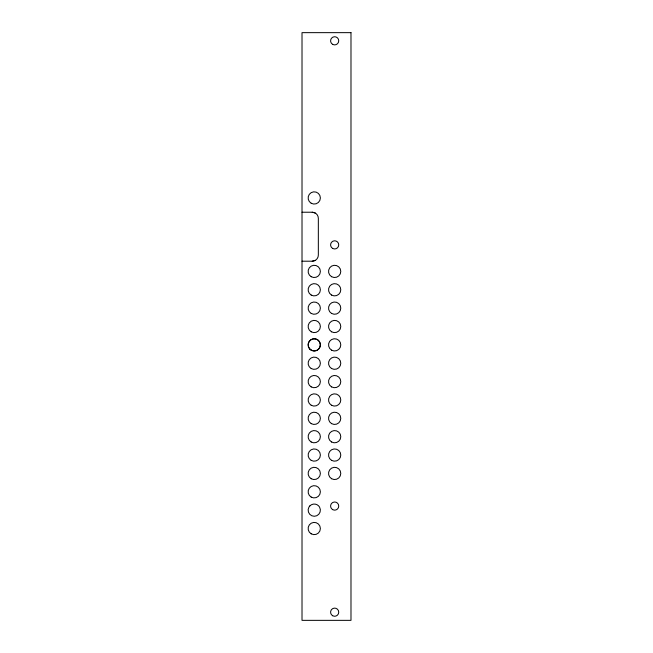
<?xml version="1.0" encoding="UTF-8"?>
<svg xmlns="http://www.w3.org/2000/svg" width="653" height="653" viewBox="0 0 653 653"><rect width="100%" height="100%" fill="white"/><g stroke="black" fill="none" stroke-linecap="round" stroke-linejoin="round"><path stroke-width="0.98" d="M315.277 260.384L312.216 261.2L302.012 261.2M302.012 212.225L312.216 212.225L315.277 213.041M312.216 212.225A6.122 6.122 0 0 1 318.338 218.347L318.338 255.078A6.122 6.122 0 0 1 312.216 261.2M309.93 505.83L308.951 507.095A6.122 6.122 0 0 0 314.256 516.278A6.122 6.122 0 0 0 319.562 507.095L318.582 505.83A6.122 6.122 0 0 0 309.93 505.83M350.988 32.65L302.012 32.65L302.012 620.35L350.988 620.35L350.988 32.65M311.195 295.074A6.122 6.122 0 0 0 320.378 289.769A6.122 6.122 0 0 0 311.195 284.463A6.122 6.122 0 0 0 311.195 295.074M332.622 615.722A4.081 4.081 0 0 0 338.744 612.188A4.081 4.081 0 0 0 332.622 608.653A4.081 4.081 0 0 0 332.622 615.722M331.602 478.731A6.122 6.122 0 0 0 340.784 473.425A6.122 6.122 0 0 0 331.602 468.119A6.122 6.122 0 0 0 331.602 478.731M332.622 44.347A4.081 4.081 0 0 0 338.744 40.812A4.081 4.081 0 0 0 332.622 37.278A4.081 4.081 0 0 0 332.622 44.347M311.195 203.246A6.122 6.122 0 0 0 320.378 197.941A6.122 6.122 0 0 0 311.195 192.635A6.122 6.122 0 0 0 311.195 203.246M332.622 248.409A4.081 4.081 0 0 0 338.744 244.875A4.081 4.081 0 0 0 332.622 241.341A4.081 4.081 0 0 0 332.622 248.409M331.602 276.709A6.122 6.122 0 0 0 340.784 271.403A6.122 6.122 0 0 0 331.602 266.098A6.122 6.122 0 0 0 331.602 276.709M311.195 276.709A6.122 6.122 0 0 0 320.378 271.403A6.122 6.122 0 0 0 311.195 266.098A6.122 6.122 0 0 0 311.195 276.709M331.602 295.074A6.122 6.122 0 0 0 340.784 289.769A6.122 6.122 0 0 0 331.602 284.463A6.122 6.122 0 0 0 331.602 295.074M311.195 533.827A6.122 6.122 0 0 0 320.378 528.522A6.122 6.122 0 0 0 311.195 523.216A6.122 6.122 0 0 0 311.195 533.827M332.622 509.609A4.081 4.081 0 0 0 338.744 506.075A4.081 4.081 0 0 0 332.622 502.541A4.081 4.081 0 0 0 332.622 509.609M311.195 497.096A6.122 6.122 0 0 0 320.378 491.791A6.122 6.122 0 0 0 311.195 486.485A6.122 6.122 0 0 0 311.195 497.096M311.195 478.731A6.122 6.122 0 0 0 320.378 473.425A6.122 6.122 0 0 0 311.195 468.119A6.122 6.122 0 0 0 311.195 478.731M331.602 460.365A6.122 6.122 0 0 0 340.784 455.059A6.122 6.122 0 0 0 331.602 449.754A6.122 6.122 0 0 0 331.602 460.365M311.195 460.365A6.122 6.122 0 0 0 320.378 455.059A6.122 6.122 0 0 0 311.195 449.754A6.122 6.122 0 0 0 311.195 460.365M311.195 441.999A6.122 6.122 0 0 0 320.378 436.694A6.122 6.122 0 0 0 311.195 431.388A6.122 6.122 0 0 0 311.195 441.999M331.602 441.999A6.122 6.122 0 0 0 340.784 436.694A6.122 6.122 0 0 0 331.602 431.388A6.122 6.122 0 0 0 331.602 441.999M331.602 423.634A6.122 6.122 0 0 0 340.784 418.328A6.122 6.122 0 0 0 331.602 413.023A6.122 6.122 0 0 0 331.602 423.634M311.195 423.634A6.122 6.122 0 0 0 320.378 418.328A6.122 6.122 0 0 0 311.195 413.023A6.122 6.122 0 0 0 311.195 423.634M331.602 405.268A6.122 6.122 0 0 0 340.784 399.963A6.122 6.122 0 0 0 331.602 394.657A6.122 6.122 0 0 0 331.602 405.268M311.195 405.268A6.122 6.122 0 0 0 320.378 399.963A6.122 6.122 0 0 0 311.195 394.657A6.122 6.122 0 0 0 311.195 405.268M311.195 386.903A6.122 6.122 0 0 0 320.378 381.597A6.122 6.122 0 0 0 311.195 376.291A6.122 6.122 0 0 0 311.195 386.903M331.602 386.903A6.122 6.122 0 0 0 340.784 381.597A6.122 6.122 0 0 0 331.602 376.291A6.122 6.122 0 0 0 331.602 386.903M331.602 368.537A6.122 6.122 0 0 0 340.784 363.231A6.122 6.122 0 0 0 331.602 357.926A6.122 6.122 0 0 0 331.602 368.537M311.195 368.537A6.122 6.122 0 0 0 320.378 363.231A6.122 6.122 0 0 0 311.195 357.926A6.122 6.122 0 0 0 311.195 368.537M331.602 350.171A6.122 6.122 0 0 0 340.784 344.866A6.122 6.122 0 0 0 331.602 339.56A6.122 6.122 0 0 0 331.602 350.171M309.93 349.192A6.122 6.122 0 0 0 320.166 346.449A6.122 6.122 0 0 0 312.673 338.956A6.122 6.122 0 0 0 309.93 349.192M331.602 331.806A6.122 6.122 0 0 0 340.784 326.5A6.122 6.122 0 0 0 331.602 321.194A6.122 6.122 0 0 0 331.602 331.806M311.195 331.806A6.122 6.122 0 0 0 320.378 326.5A6.122 6.122 0 0 0 311.195 321.194A6.122 6.122 0 0 0 311.195 331.806M311.195 313.44A6.122 6.122 0 0 0 320.378 308.134A6.122 6.122 0 0 0 311.195 302.829A6.122 6.122 0 0 0 311.195 313.44M331.602 313.44A6.122 6.122 0 0 0 340.784 308.134A6.122 6.122 0 0 0 331.602 302.829A6.122 6.122 0 0 0 331.602 313.44M311.195 350.171A6.122 6.122 0 0 0 320.378 344.866A6.122 6.122 0 0 0 311.195 339.56A6.122 6.122 0 0 0 311.195 350.171"/></g></svg>
